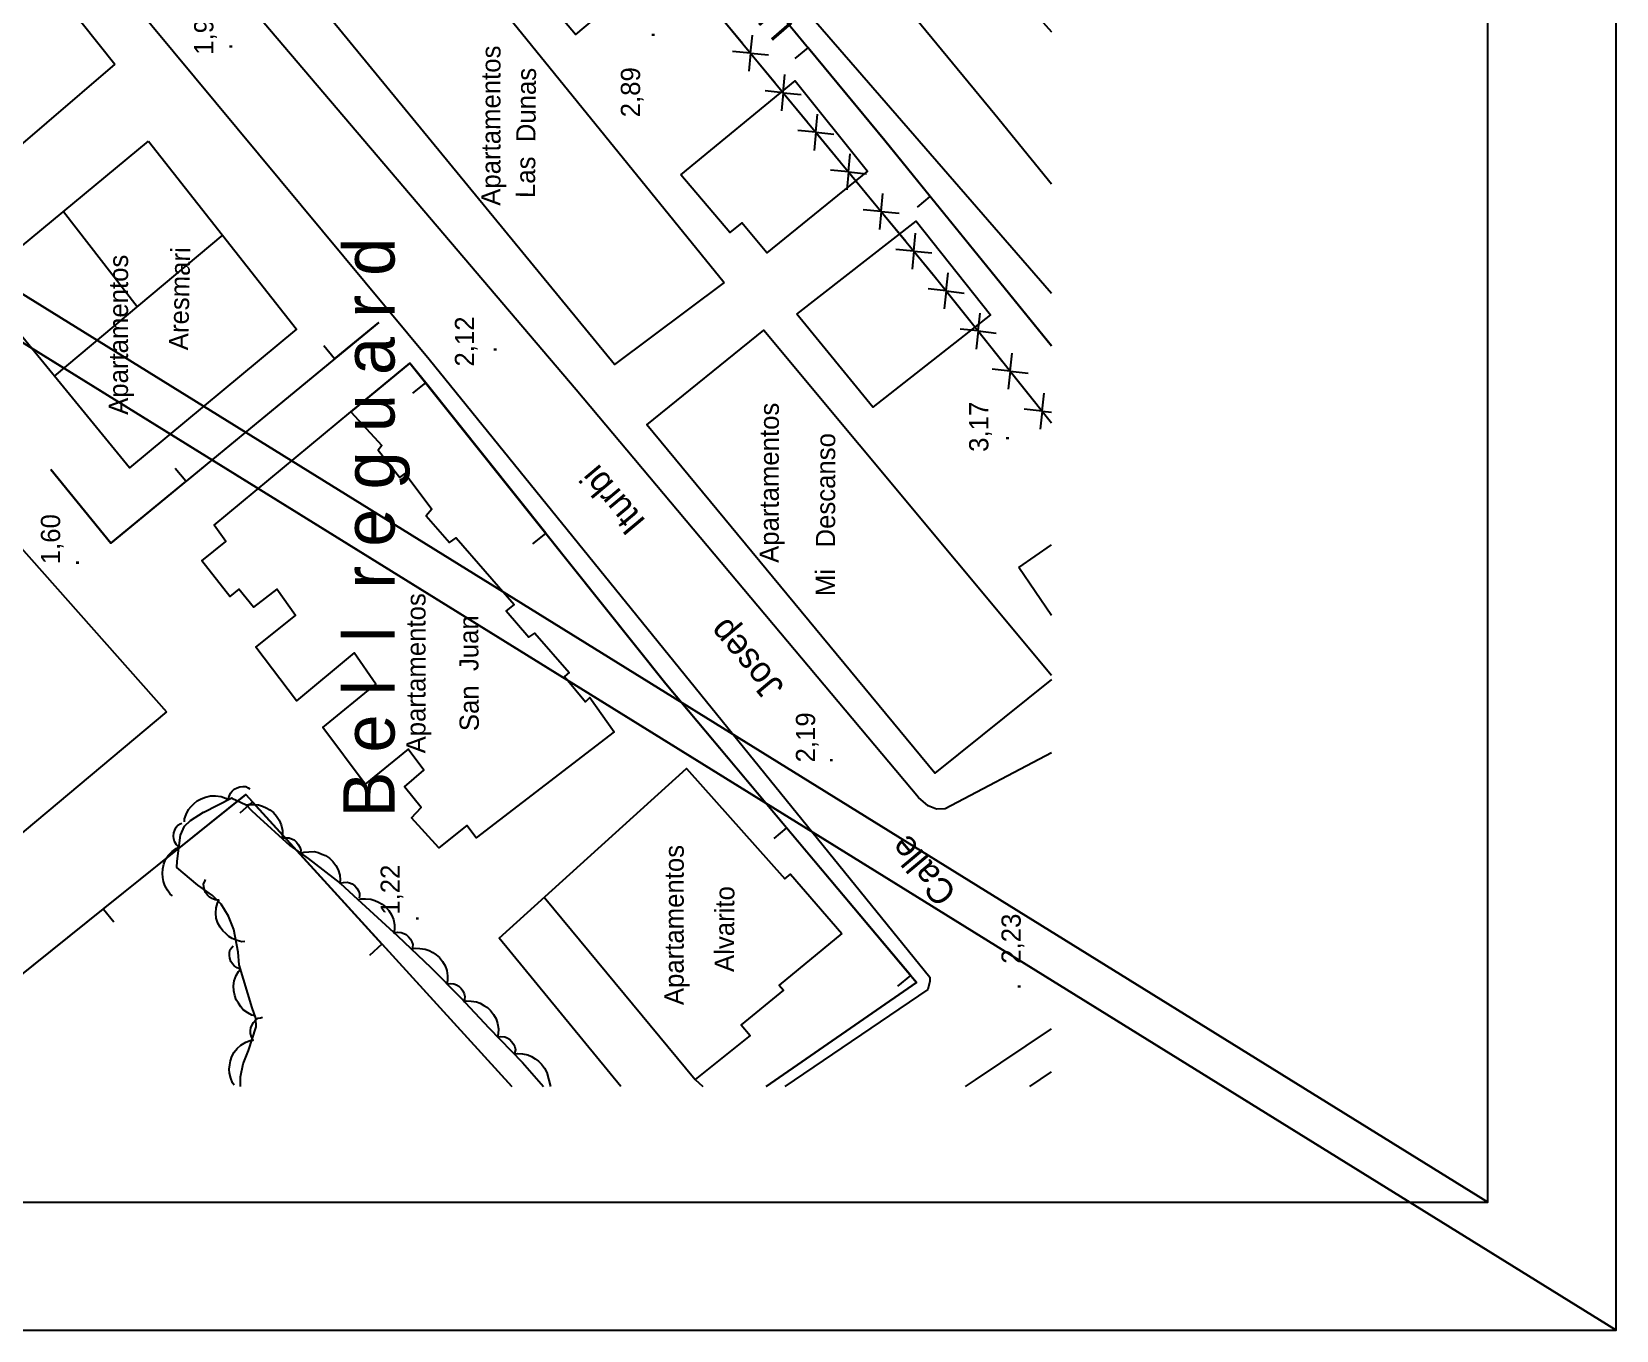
# Model space of a CAD drawing. Extents: x 747954 to 748544, y 4317181 to 4318208.
# Drawn here: x 748420.5 to 748544, y 4317181 to 4317282.2 of the extents above; entities that cross this region are included whole.
import ezdxf
from ezdxf.enums import TextEntityAlignment as Align

# ---------------------------------------------------------------- set-up
doc = ezdxf.new("R2010")
doc.units = 0
doc.linetypes.add('DIVIDE', pattern=[0])
doc.layers.get('0').update_dxf_attribs({"linetype": 'CONTINUOUS'})
for name, color, linetype in [('1', 7, 'CONTINUOUS'), ('11', 7, 'CONTINUOUS'), ('26', 7, 'CONTINUOUS'), ('3', 7, 'CONTINUOUS'), ('33', 7, 'CONTINUOUS'), ('39', 7, 'CONTINUOUS'), ('44', 7, 'CONTINUOUS'), ('48', 7, 'CONTINUOUS'), ('50', 7, 'CONTINUOUS'), ('51', 7, 'CONTINUOUS'), ('53', 7, 'CONTINUOUS'), ('61', 7, 'CONTINUOUS'), ('PATTERN_CLASS', 7, 'CONTINUOUS')]:
    doc.layers.add(name, color=color, linetype=linetype)

msp = doc.modelspace()

# ---------------------------------------------------------------- linework, layer by layer
at = {"layer": '1', "color": 0, "linetype": 'CONTINUOUS'}
for p, q in [((748481.01, 4317280.98), (748471.47, 4317292.56)), ((748481, 4317280.98), (748480, 4317280.15)), ((748490.52, 4317269.37), (748489.51, 4317268.55)), ((748500, 4317257.74), (748490.54, 4317269.38)), ((748444.13, 4317256.72), (748447.58, 4317259.56)), ((748444.12, 4317256.73), (748443.29, 4317257.73)), ((748432.55, 4317247.17), (748444.12, 4317256.71)), ((748451.21, 4317254.85), (748450.2, 4317254.04)), ((748432.54, 4317247.18), (748431.71, 4317248.18)), ((748460.57, 4317243.12), (748459.55, 4317242.31)), ((748469.93, 4317231.39), (748460.58, 4317243.12)), ((748497.44, 4317240.46), (748500, 4317242.24)), ((748500, 4317236.72), (748497.44, 4317240.46)), ((748479.35, 4317220.17), (748469.93, 4317231.39)), ((748437.71, 4317222.18), (748436.75, 4317221.3)), ((748447.82, 4317211.09), (748437.72, 4317222.18)), ((748479.34, 4317220.16), (748478.34, 4317219.33)), ((748489, 4317208.68), (748479.35, 4317220.16)), ((748426.1, 4317213.85), (748416.66, 4317206.28)), ((748426.11, 4317213.84), (748426.92, 4317212.83)), ((748447.81, 4317211.09), (748446.85, 4317210.21)), ((748457.93, 4317200), (748447.83, 4317211.09)), ((748488.99, 4317208.67), (748487.99, 4317207.83)), ((748498.3, 4317200), (748500, 4317201.15))]:
    msp.add_line(p, q, dxfattribs=at)
for points in [[(748500, 4317270.35), (748495.57, 4317275.78), (748472.12, 4317304.24), (748457.53, 4317321.32), (748463.18, 4317326.04)], [(748474.49, 4317262.69), (748465.94, 4317256.29), (748433.92, 4317295.35), (748442.32, 4317302.34), (748474.49, 4317262.69)], [(748426.99, 4317279.7), (748411, 4317265.98), (748405.41, 4317272.77), (748409.64, 4317276.5), (748410.55, 4317275.44), (748412.37, 4317277), (748411.65, 4317277.87), (748416.02, 4317281.52), (748417.01, 4317280.61), (748418.56, 4317281.89), (748417.78, 4317282.78), (748421.92, 4317286.12), (748426.99, 4317279.7)], [(748490.53, 4317269.38), (748486.99, 4317273.74), (748481.02, 4317280.98)], [(748471.11, 4317271.08), (748480.01, 4317278.39), (748485.66, 4317271.35), (748477.81, 4317264.98), (748475.85, 4317267.33), (748474.92, 4317266.58), (748471.11, 4317271.08)], [(748429.62, 4317273.69), (748441.15, 4317259.05), (748428.14, 4317248.23), (748416.29, 4317262.69), (748429.62, 4317273.69)], [(748480.14, 4317260.22), (748489.44, 4317267.47), (748495.23, 4317260.17), (748486.07, 4317252.95), (748480.14, 4317260.22)], [(748500, 4317231.74), (748490.89, 4317224.42), (748468.45, 4317251.58), (748477.57, 4317258.96), (748500, 4317232.08)], [(748460.58, 4317243.13), (748451.23, 4317254.86), (748450, 4317256.4), (748445.4, 4317252.59)], [(748445.4, 4317252.59), (748447.81, 4317249.96), (748447.53, 4317249.61), (748449.2, 4317247.47), (748449.62, 4317247.8), (748451.7, 4317245.01), (748451.26, 4317244.48), (748453.08, 4317242.4), (748453.59, 4317242.78), (748458.11, 4317237.58), (748457.49, 4317237.08), (748459.25, 4317235.03), (748459.73, 4317235.35), (748462.41, 4317232.27), (748462.04, 4317231.96), (748463.67, 4317230), (748464.02, 4317230.33), (748465.91, 4317227.65), (748455.15, 4317219.39), (748454.42, 4317220.35), (748452.26, 4317218.61), (748450.11, 4317220.96), (748450.88, 4317221.76), (748449.57, 4317223.37), (748451.08, 4317224.66), (748449.85, 4317226.31), (748446.5, 4317223.58), (748443.2, 4317227.99), (748447.35, 4317231.36), (748445.65, 4317233.8), (748441.15, 4317230.08), (748437.98, 4317234.26), (748441.09, 4317236.72), (748439.63, 4317238.77), (748437.81, 4317237.36), (748436.67, 4317238.77), (748435.97, 4317238.21), (748433.79, 4317240.99), (748435.66, 4317242.48), (748434.75, 4317243.76), (748445.4, 4317252.59)], [(748422.01, 4317248.11), (748426.7, 4317242.35), (748432.54, 4317247.17)], [(748466.43, 4317200), (748456.95, 4317211.58), (748471.54, 4317224.8), (748479.22, 4317216.2), (748479.66, 4317216.57), (748483.64, 4317211.92)], [(748437.72, 4317222.19), (748437.2, 4317222.76), (748426.1, 4317213.86)], [(748483.64, 4317211.92), (748478.78, 4317207.9), (748479.1, 4317207.51), (748475.82, 4317204.81), (748476.5, 4317203.99), (748472.21, 4317200.56), (748472.81, 4317200)], [(748477.75, 4317200), (748489.48, 4317208.1), (748489, 4317208.67)]]:
    msp.add_lwpolyline(points, dxfattribs=at)
at = {"layer": '11', "color": 0, "linetype": 'CONTINUOUS'}
for points in [[(748500, 4317226.01), (748491.71, 4317221.65), (748491.03, 4317221.63), (748490.38, 4317221.89), (748489.62, 4317222.53), (748462.94, 4317254.3), (748429.86, 4317293.23), (748429.74, 4317294.72), (748430.22, 4317295.87), (748430.45, 4317296.5), (748430.59, 4317296.84), (748430.71, 4317297.11), (748430.86, 4317297.34), (748431.17, 4317297.67), (748452.94, 4317314.89), (748453.84, 4317313.92)], [(748423.24, 4317290.73), (748451.49, 4317256.69), (748490.51, 4317208.53), (748490.52, 4317208.21), (748490.35, 4317207.56), (748479.22, 4317200)], [(748493.28, 4317200), (748494.07, 4317200.52), (748500, 4317204.49)]]:
    msp.add_lwpolyline(points, dxfattribs=at)
at = {"layer": '26', "color": 0, "linetype": 'CONTINUOUS'}
msp.add_lwpolyline([(748470.97, 4317288.83), (748462.9, 4317282.02), (748459.32, 4317286.26), (748467.3, 4317293.19), (748470.97, 4317288.83)], dxfattribs=at)
at = {"layer": '3', "color": 0, "linetype": 'CONTINUOUS'}
for p, q in [((748428.74, 4317260.79), (748423, 4317268.19)), ((748435.43, 4317266.4), (748422.27, 4317255.39)), ((748460.46, 4317214.76), (748472.21, 4317200.56))]:
    msp.add_line(p, q, dxfattribs=at)
at = {"layer": '33', "color": 0, "linetype": 'CONTINUOUS'}
for p, q in [((748474, 4317283.65), (748475.9, 4317281.33)), ((748476.54, 4317280.56), (748476.68, 4317281.97)), ((748476.54, 4317280.56), (748475.13, 4317280.69)), ((748476.54, 4317280.56), (748476.41, 4317279.15)), ((748476.54, 4317280.56), (748477.95, 4317280.42)), ((748476.54, 4317280.56), (748478.45, 4317278.24)), ((748479.09, 4317277.47), (748479.22, 4317278.88)), ((748479.09, 4317277.47), (748477.68, 4317277.61)), ((748479.09, 4317277.47), (748478.95, 4317276.06)), ((748479.09, 4317277.47), (748480.49, 4317277.34)), ((748479.09, 4317277.47), (748480.99, 4317275.16)), ((748481.63, 4317274.39), (748481.76, 4317275.79)), ((748481.63, 4317274.39), (748480.22, 4317274.52)), ((748481.63, 4317274.39), (748481.49, 4317272.98)), ((748481.63, 4317274.39), (748483.04, 4317274.25)), ((748481.63, 4317274.39), (748483.54, 4317272.07)), ((748484.17, 4317271.3), (748484.31, 4317272.71)), ((748484.17, 4317271.3), (748482.77, 4317271.43)), ((748484.17, 4317271.3), (748484.04, 4317269.89)), ((748484.17, 4317271.3), (748485.58, 4317271.16)), ((748484.17, 4317271.3), (748486.08, 4317268.98)), ((748486.72, 4317268.21), (748486.85, 4317269.62)), ((748486.72, 4317268.21), (748485.31, 4317268.35)), ((748486.72, 4317268.21), (748486.58, 4317266.8)), ((748486.72, 4317268.21), (748488.13, 4317268.08)), ((748486.72, 4317268.21), (748488.63, 4317265.9)), ((748489.26, 4317265.13), (748489.4, 4317266.53)), ((748489.26, 4317265.13), (748487.85, 4317265.26)), ((748489.26, 4317265.13), (748489.13, 4317263.72)), ((748489.26, 4317265.13), (748490.67, 4317264.99)), ((748489.26, 4317265.13), (748491.17, 4317262.81)), ((748491.79, 4317262.02), (748491.94, 4317263.43)), ((748491.79, 4317262.02), (748490.38, 4317262.18)), ((748491.79, 4317262.02), (748491.63, 4317260.62)), ((748491.79, 4317262.02), (748493.19, 4317261.86)), ((748491.79, 4317262.02), (748493.66, 4317259.68)), ((748494.28, 4317258.9), (748494.44, 4317260.3)), ((748494.28, 4317258.9), (748492.88, 4317259.05)), ((748494.28, 4317258.9), (748494.12, 4317257.49)), ((748494.28, 4317258.9), (748495.69, 4317258.74)), ((748494.28, 4317258.9), (748496.15, 4317256.55)), ((748496.78, 4317255.77), (748496.93, 4317257.18)), ((748496.78, 4317255.77), (748495.37, 4317255.93)), ((748496.78, 4317255.77), (748496.62, 4317254.36)), ((748496.78, 4317255.77), (748498.18, 4317255.61)), ((748496.78, 4317255.77), (748498.65, 4317253.42)), ((748499.27, 4317252.64), (748499.43, 4317254.05)), ((748499.27, 4317252.64), (748497.87, 4317252.8)), ((748499.27, 4317252.64), (748499.11, 4317251.24)), ((748499.27, 4317252.64), (748500, 4317252.56))]:
    msp.add_line(p, q, dxfattribs=at)
at = {"layer": '39', "color": 0, "linetype": 'CONTINUOUS'}
msp.add_line((748451.53, 4317317.66), (748500, 4317261.85), dxfattribs=at)
at = {"layer": '44', "color": 0, "linetype": 'CONTINUOUS'}
msp.add_lwpolyline([(748491.31, 4317291.96), (748500, 4317282.21)], dxfattribs=at)
at = {"layer": '51', "color": 0, "linetype": 'CONTINUOUS'}
msp.add_lwpolyline([(748431.02, 4317229.22), (748415.74, 4317216.39), (748396.05, 4317239.62), (748410.78, 4317252.06), (748431.02, 4317229.22)], dxfattribs=at)
at = {"layer": '53', "color": 0, "linetype": 'CONTINUOUS'}
for points in [[(748432.43, 4317220.63), (748432.44, 4317220.86), (748432.57, 4317221.21), (748432.75, 4317221.59), (748432.95, 4317221.84), (748433.18, 4317222.06), (748433.43, 4317222.27), (748433.73, 4317222.44), (748434.08, 4317222.57), (748434.46, 4317222.66), (748434.85, 4317222.67), (748435.28, 4317222.6), (748435.62, 4317222.47), (748435.83, 4317222.34), (748435.9, 4317222.61), (748436.01, 4317222.88), (748436.15, 4317223.04), (748436.3, 4317223.18), (748436.53, 4317223.3), (748436.75, 4317223.36), (748437, 4317223.4), (748437.22, 4317223.39), (748437.39, 4317223.28), (748437.53, 4317223.21)], [(748437.2, 4317221.93), (748437.42, 4317221.99), (748437.79, 4317222), (748438.21, 4317221.97), (748438.51, 4317221.87), (748438.8, 4317221.73), (748439.08, 4317221.58), (748439.36, 4317221.36), (748439.6, 4317221.08), (748439.82, 4317220.76), (748439.97, 4317220.4), (748440.06, 4317219.97), (748440.06, 4317219.6), (748440.01, 4317219.36), (748440.29, 4317219.4), (748440.58, 4317219.39), (748440.78, 4317219.31), (748440.97, 4317219.23), (748441.16, 4317219.05), (748441.3, 4317218.87), (748441.42, 4317218.65), (748441.49, 4317218.44), (748441.46, 4317218.24), (748441.44, 4317218.09)], [(748431.5, 4317214.87), (748431.32, 4317215.01), (748431.1, 4317215.31), (748430.89, 4317215.68), (748430.8, 4317215.98), (748430.75, 4317216.3), (748430.71, 4317216.62), (748430.73, 4317216.97), (748430.82, 4317217.33), (748430.96, 4317217.69), (748431.17, 4317218.02), (748431.47, 4317218.33), (748431.77, 4317218.55), (748432, 4317218.65), (748431.81, 4317218.85), (748431.65, 4317219.1), (748431.6, 4317219.3), (748431.57, 4317219.51), (748431.6, 4317219.77), (748431.67, 4317219.98), (748431.78, 4317220.21), (748431.91, 4317220.38), (748432.09, 4317220.47), (748432.23, 4317220.54)], [(748441.52, 4317218.19), (748441.74, 4317218.28), (748442.11, 4317218.31), (748442.53, 4317218.32), (748442.84, 4317218.24), (748443.14, 4317218.12), (748443.43, 4317218), (748443.72, 4317217.8), (748443.99, 4317217.54), (748444.23, 4317217.24), (748444.41, 4317216.89), (748444.53, 4317216.47), (748444.56, 4317216.11), (748444.53, 4317215.86), (748444.81, 4317215.92), (748445.1, 4317215.93), (748445.3, 4317215.87), (748445.5, 4317215.8), (748445.7, 4317215.64), (748445.85, 4317215.47), (748445.99, 4317215.26), (748446.08, 4317215.06), (748446.06, 4317214.86), (748446.05, 4317214.7)], [(748437.13, 4317211.3), (748436.9, 4317211.29), (748436.54, 4317211.39), (748436.15, 4317211.53), (748435.88, 4317211.7), (748435.64, 4317211.92), (748435.41, 4317212.13), (748435.2, 4317212.42), (748435.04, 4317212.75), (748434.91, 4317213.12), (748434.87, 4317213.51), (748434.9, 4317213.94), (748434.99, 4317214.3), (748435.1, 4317214.52), (748434.83, 4317214.56), (748434.55, 4317214.65), (748434.37, 4317214.77), (748434.22, 4317214.91), (748434.08, 4317215.13), (748433.99, 4317215.33), (748433.93, 4317215.58), (748433.92, 4317215.8), (748434.01, 4317215.98), (748434.07, 4317216.13)], [(748445.94, 4317214.57), (748446.17, 4317214.64), (748446.53, 4317214.64), (748446.95, 4317214.61), (748447.25, 4317214.51), (748447.54, 4317214.37), (748447.83, 4317214.22), (748448.1, 4317214), (748448.34, 4317213.72), (748448.56, 4317213.39), (748448.71, 4317213.03), (748448.79, 4317212.6), (748448.79, 4317212.24), (748448.75, 4317211.99), (748449.02, 4317212.03), (748449.31, 4317212.02), (748449.51, 4317211.94), (748449.7, 4317211.85), (748449.89, 4317211.68), (748450.03, 4317211.5), (748450.15, 4317211.28), (748450.22, 4317211.07), (748450.19, 4317210.87), (748450.16, 4317210.71)], [(748437.91, 4317205.51), (748437.68, 4317205.56), (748437.36, 4317205.75), (748437.01, 4317205.99), (748436.81, 4317206.22), (748436.63, 4317206.49), (748436.46, 4317206.77), (748436.34, 4317207.1), (748436.27, 4317207.46), (748436.24, 4317207.85), (748436.3, 4317208.24), (748436.45, 4317208.65), (748436.63, 4317208.96), (748436.79, 4317209.15), (748436.54, 4317209.26), (748436.3, 4317209.42), (748436.16, 4317209.58), (748436.04, 4317209.76), (748435.97, 4317210), (748435.94, 4317210.23), (748435.95, 4317210.48), (748436, 4317210.69), (748436.13, 4317210.85), (748436.22, 4317210.97)], [(748450.18, 4317210.73), (748450.41, 4317210.79), (748450.78, 4317210.77), (748451.19, 4317210.72), (748451.49, 4317210.6), (748451.77, 4317210.45), (748452.05, 4317210.28), (748452.31, 4317210.05), (748452.54, 4317209.76), (748452.74, 4317209.42), (748452.87, 4317209.06), (748452.93, 4317208.62), (748452.92, 4317208.26), (748452.86, 4317208.02), (748453.13, 4317208.04), (748453.42, 4317208.01), (748453.62, 4317207.93), (748453.8, 4317207.83), (748453.99, 4317207.64), (748454.11, 4317207.46), (748454.23, 4317207.23), (748454.28, 4317207.02), (748454.24, 4317206.82), (748454.21, 4317206.67)], [(748454.17, 4317206.62), (748454.39, 4317206.68), (748454.76, 4317206.66), (748455.18, 4317206.6), (748455.47, 4317206.49), (748455.75, 4317206.33), (748456.03, 4317206.16), (748456.28, 4317205.92), (748456.51, 4317205.63), (748456.71, 4317205.29), (748456.83, 4317204.92), (748456.89, 4317204.49), (748456.87, 4317204.12), (748456.81, 4317203.88), (748457.09, 4317203.9), (748457.38, 4317203.88), (748457.57, 4317203.79), (748457.76, 4317203.69), (748457.94, 4317203.5), (748458.06, 4317203.31), (748458.17, 4317203.09), (748458.23, 4317202.87), (748458.18, 4317202.68), (748458.15, 4317202.52)], [(748436.31, 4317200.12), (748436.17, 4317200.3), (748436.04, 4317200.65), (748435.93, 4317201.05), (748435.92, 4317201.37), (748435.96, 4317201.69), (748436.01, 4317202.01), (748436.12, 4317202.34), (748436.3, 4317202.67), (748436.53, 4317202.98), (748436.82, 4317203.24), (748437.2, 4317203.46), (748437.54, 4317203.59), (748437.79, 4317203.63), (748437.66, 4317203.88), (748437.57, 4317204.15), (748437.58, 4317204.37), (748437.6, 4317204.58), (748437.7, 4317204.81), (748437.82, 4317205), (748437.98, 4317205.19), (748438.16, 4317205.33), (748438.36, 4317205.36), (748438.51, 4317205.4)], [(748458.18, 4317202.55), (748458.41, 4317202.59), (748458.78, 4317202.55), (748459.19, 4317202.48), (748459.48, 4317202.34), (748459.75, 4317202.17), (748460.02, 4317201.99), (748460.26, 4317201.74), (748460.48, 4317201.43), (748460.66, 4317201.09), (748460.95, 4317200)]]:
    msp.add_lwpolyline(points, dxfattribs=at)
at = {"layer": 'PATTERN_CLASS', "color": 0, "linetype": 'CONTINUOUS'}
for points in [[(748444.3, 4317303.96), (748443.08, 4317305.98), (748453.84, 4317313.92), (748486.99, 4317273.74), (748500, 4317257.74)], [(748447.58, 4317259.56), (748426.7, 4317242.35), (748422.01, 4317248.11)], [(748445.4, 4317252.59), (748450, 4317256.4), (748469.93, 4317231.39)], [(748469.93, 4317231.39), (748489.48, 4317208.1), (748477.75, 4317200)], [(748416.66, 4317206.28), (748437.2, 4317222.76), (748457.93, 4317200)], [(748436.79, 4317200), (748436.79, 4317200.76), (748437, 4317201.77), (748437.43, 4317202.8), (748438.02, 4317204.67), (748437.98, 4317205.33), (748437.71, 4317206.14), (748436.68, 4317209.49), (748436.6, 4317210.49), (748436.28, 4317212.24), (748435.87, 4317213.29), (748435.28, 4317214.22), (748434.6, 4317214.9), (748433.48, 4317215.7), (748431.83, 4317217.07), (748431.85, 4317217.58), (748432.11, 4317219.59), (748432.43, 4317220.3), (748432.89, 4317220.73), (748433.91, 4317221.4), (748433.95, 4317221.4), (748436.13, 4317222.5), (748436.11, 4317222.47), (748437.24, 4317221.97)], [(748437.24, 4317221.97), (748437.65, 4317221.53), (748438.02, 4317221.18), (748440.65, 4317218.8), (748442.06, 4317217.78), (748444.59, 4317215.83), (748445.91, 4317214.6), (748449.04, 4317211.74), (748451.63, 4317209.27), (748453.93, 4317206.95), (748456.15, 4317204.58), (748458.78, 4317201.87), (748460.41, 4317200)]]:
    msp.add_lwpolyline(points, dxfattribs=at)
at = {"layer": 'PATTERN_CLASS', "color": 0, "linetype": 'DIVIDE'}
msp.add_lwpolyline([(748460.64, 4317299.85), (748490.75, 4317263.32), (748500, 4317251.73)], dxfattribs=at)

# ---------------------------------------------------------------- texts
at = {"layer": '48', "color": 0, "linetype": 'CONTINUOUS'}
for s, p in [(' 1,99', (748434.68, 4317279.87)), ('.', (748469.06, 4317281.7)), ('.', (748436.16, 4317280.8)), (' 2,89', (748467.93, 4317275)), (' 2,12', (748455, 4317255.57)), ('.', (748456.75, 4317257.18)), (' 3,17', (748495.07, 4317248.92)), ('.', (748496.68, 4317250.27)), (' 1,60', (748422.74, 4317240.16)), ('.', (748424.22, 4317240.56)), (' 2,19', (748481.57, 4317224.71)), ('.', (748482.95, 4317225.17)), (' 1,22', (748449.21, 4317212.84)), ('.', (748450.69, 4317212.83)), (' 2,23', (748497.59, 4317209.02)), ('.', (748497.59, 4317207.52))]:
    msp.add_text(s, height=1.5, rotation=90, dxfattribs=at).set_placement(p)
at = {"layer": '50', "color": 0, "linetype": 'CONTINUOUS'}
for s, height, rotation, p in [('Apartamentos', 1.5, 89.9838, (748457.05, 4317268.66)), ('Las  Dunas', 1.5, 89.5212, (748459.74, 4317269.26)), ('B e l  l  r e g u a r d ', 4, 90, (748448.8, 4317220.98)), ('Apartamentos', 1.5, 89.9838, (748428.03, 4317252.36)), ('Aresmari', 1.5, 88.7682, (748432.71, 4317257.39)), ('Apartamentos', 1.5, 89.9838, (748478.74, 4317240.82)), ('Mi   Descanso', 1.5, 89.9155, (748483.12, 4317238.23)), ('Calle                    Josep             Iturbi', 2, 129.9651, (748492.7, 4317215.14)), ('Apartamentos', 1.5, 89.9838, (748451.21, 4317225.97)), ('San  Juan', 1.5, 90.3458, (748455.37, 4317227.71)), ('Apartamentos', 1.5, 89.9838, (748471.33, 4317206.35)), ('Alvarito', 1.5, 89.635, (748475.24, 4317208.93))]:
    msp.add_text(s, height=height, rotation=rotation, dxfattribs=at).set_placement(p)
at = {"layer": '61', "color": 0, "linetype": 'CONTINUOUS'}
msp.add_text('LINEA D.P.', height=2, rotation=130.9757, dxfattribs=at).set_placement((748475.45, 4317287.83), align=Align.CENTER)

# ---------------------------------------------------------------- meshes
at = {"color": 0, "linetype": 'CONTINUOUS'}
mesh = msp.add_polyface(dxfattribs=at)
corners = [(747954.5, 4317181), (747954.5, 4317181), (747954.5, 4317371.96), (748262.5, 4317181), (747954.5, 4317546.49), (748544, 4317181), (747954.5, 4318207.5), (748544, 4317842.01), (748544, 4318207.5)]
mesh.append_faces([[corners[k] for k in face] for face in [(0, 1, 3, 2), (2, 3, 5, 4), (4, 5, 7, 6), (6, 7, 8, 8)]], dxfattribs={"vtx0": -1, "vtx2": -1, "color": 0})
mesh = msp.add_polyface(dxfattribs=at)
corners = [(747964.5, 4317191), (747964.5, 4317191), (747964.5, 4317375.76), (748262.5, 4317191), (747964.5, 4317544.09), (748534, 4317191), (747964.5, 4318011), (748534, 4317657.91), (748262.5, 4318011), (748534, 4317842.67), (748534, 4318011)]
mesh.append_faces([[corners[k] for k in face] for face in [(0, 1, 3, 2), (2, 3, 5, 4), (4, 5, 7, 6), (6, 7, 9, 8), (8, 9, 10, 10)]], dxfattribs={"vtx0": -1, "vtx2": -1, "color": 0})

doc.saveas('drawing.dxf')
